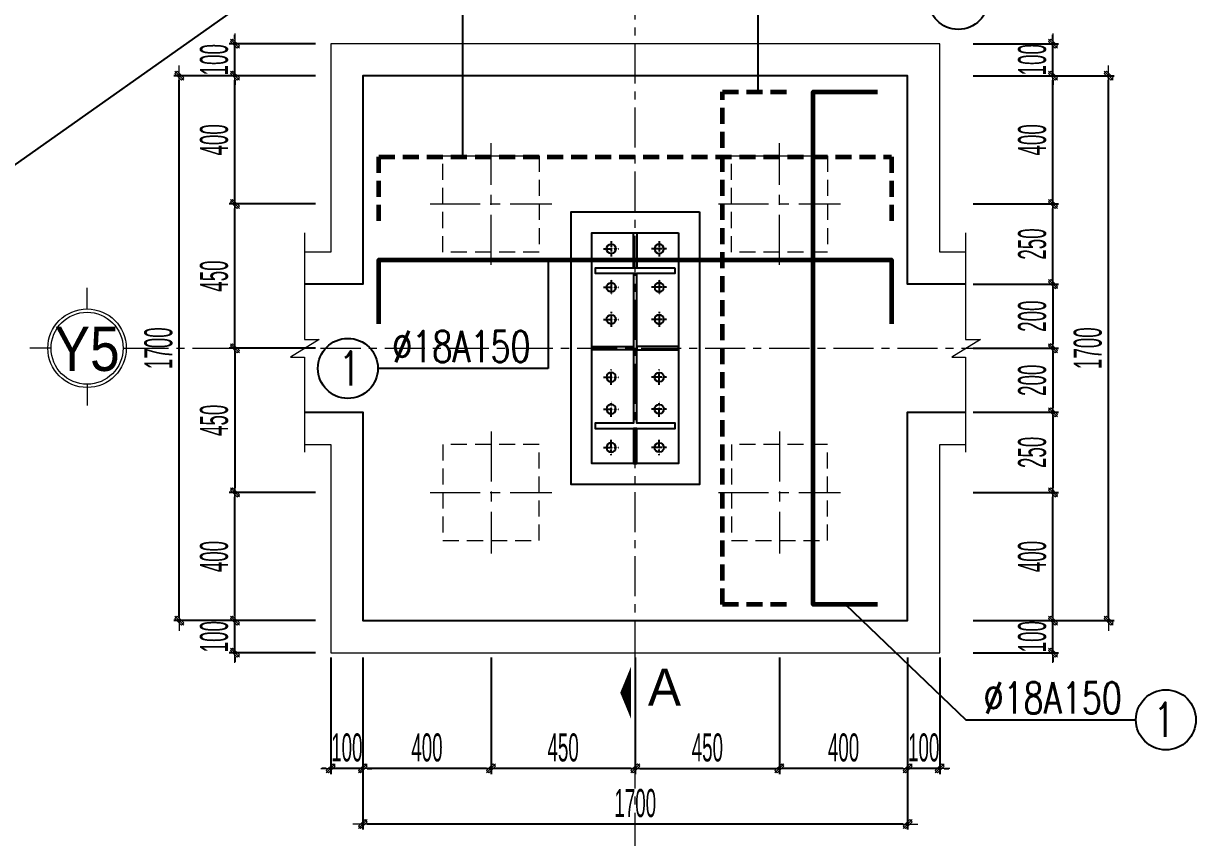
# Model space of a CAD drawing. Header units: inches. Extents: x 541671 to 837720, y 76128 to 1008472.
# Drawn here: x 611779 to 615466, y 357818 to 360357 of the extents above; entities that cross this region are included whole.
import ezdxf
from ezdxf.enums import TextEntityAlignment as Align

# ---------------------------------------------------------------- set-up
doc = ezdxf.new("R2010")
doc.units = ezdxf.units.IN
doc.header["$MEASUREMENT"] = 0
doc.header["$PDMODE"] = 32
doc.header["$PDSIZE"] = -1
for name, pattern in [('CENTER', [2, 1.25, -0.25, 0.25, -0.25]), ('CENTER2', [1.125, 0.75, -0.125, 0.125, -0.125]), ('CENTERX2', [4, 2.5, -0.5, 0.5, -0.5]), ('DASHDOT', [1, 0.5, -0.25, 0, -0.25]), ('HIDDEN', [0.375, 0.25, -0.125])]:
    doc.linetypes.add(name, pattern=pattern)
doc.layers.get('0').update_dxf_attribs({"lineweight": 18})
doc.layers.add('7', color=7, linetype='Continuous')
doc.layers.add('BOLTS', color=1, linetype='Continuous')
for name, color, linetype, lineweight in [('EG Net khuat', 4, 'HIDDEN', 20), ('ISO', 153, 'Continuous', 15), ('KICHTHUOC', 4, 'Continuous', 18), ('LC Dim', 8, 'Continuous', 18), ('LC ISO', 153, 'Continuous', 13), ('LC Khac', 4, 'Continuous', 9), ('LC Net dam3', 1, 'Continuous', 60), ('LC Net manh', 239, 'Continuous', 5), ('LC Net thay', 7, 'Continuous', 25), ('LC Net truc', 79, 'DASHDOT', 13), ('LC Text1', 3, 'Continuous', 20), ('LC Text2', 7, 'Continuous', 25), ('NET DUT', 245, 'HIDDEN', 9), ('TRUC', 253, 'CENTER', 15)]:
    doc.layers.add(name, color=color, linetype=linetype, lineweight=lineweight)
doc.layers.add('KCS_Plotter', color=11, linetype='Continuous', plot=False)
doc.styles.add('HOATBIF', font='hoatbif.shx', dxfattribs={"width": 0.5})
doc.styles.add('LC 1', font='VHAVANB_2.TTF')
doc.styles.add('LC 3', font='vnsimli.shx', dxfattribs={"width": 0.75})
doc.dimstyles.new('Copy of 1-100(1-35)', dxfattribs={"dimscale": 35, "dimtxt": 2.5, "dimasz": 0.3, "dimexe": 1, "dimexo": 1, "dimgap": 0.8, "dimtad": 1, "dimdec": 0, "dimzin": 0, "dimdsep": 46, "dimtxsty": 'HOATBIF', "dimblk1": 'DOT', "dimblk2": 'DOT', "dimsah": 1, "dimcen": -0.1, "dimdle": 1, "dimclrd": 256, "dimclre": 256, "dimclrt": 4, "dimadec": 3, "dimazin": 2, "dimtfac": 0.3333333333333333, "dimtdec": 0, "dimtix": 1, "dimtmove": 2, "dimatfit": 3, "dimldrblk": 'DOT', "dimfxl": 1, "dimtvp": 0.8333333333333334, "dimtolj": 1, "dimtzin": 0, "dimarcsym": 0})
doc.dimstyles.new('Copy of 1-35', dxfattribs={"dimscale": 35, "dimtxt": 2.5, "dimasz": 0.4, "dimexe": 0.5, "dimexo": 0, "dimgap": 0.6, "dimtad": 1, "dimdec": 0, "dimzin": 0, "dimdsep": 46, "dimtxsty": 'HOATBIF', "dimblk1": 'DOT', "dimblk2": 'DOT', "dimsah": 1, "dimcen": -1, "dimdle": 1, "dimclrd": 256, "dimclre": 256, "dimclrt": 130, "dimadec": 0, "dimazin": 0, "dimtfac": 0.3333333333333333, "dimtdec": 0, "dimtix": 1, "dimtmove": 2, "dimatfit": 3, "dimldrblk": 'DOT', "dimfxl": 0.5, "dimtvp": 0.8333333333333334, "dimtolj": 1, "dimtzin": 12, "dimarcsym": 0})

# ---------------------------------------------------------------- blocks, each defined once
blk = doc.blocks.new('COC-300-TL25')
at = {"layer": 'EG Net khuat', "ltscale": 800}
blk.add_lwpolyline([(-600, 600), (600, 600), (600, -600), (-600, -600)], close=True, dxfattribs=at)
at = {"layer": 'TRUC', "ltscale": 500}
for p, q in [((0, -760), (0, 760)), ((-760, 0), (760, 0))]:
    blk.add_line(p, q, dxfattribs=at)
blk = doc.blocks.new('DOT')
at = {"layer": 'KICHTHUOC'}
blk.add_line((-2.25, 0), (2.25, 0), dxfattribs=at)
at = {"layer": 'KICHTHUOC', "color": 4}
blk.add_line((-1, -1), (1, 1), dxfattribs=at)
blk.add_lwpolyline([(0.5, 1), (-1, -0.5), (-0.5, -1), (1, 0.5)], close=True, dxfattribs=at)
blk = doc.blocks.new('*D364')
at = {"layer": 'Defpoints', "color": 0, "ltscale": 50, "transparency": 16777216}
for p in [(614137.227541848, 358379.9039381671), (614537.227541848, 358379.9039381671), (614137.227541848, 358033.4773024187)]:
    blk.add_point(p, dxfattribs=at)
at = {"layer": 'LC Dim', "lineweight": -2, "ltscale": 50, "transparency": 16777216}
for p, q in [((614137.227541848, 358379.9039381671), (614137.227541848, 358015.9773024187)), ((614537.227541848, 358379.9039381671), (614537.227541848, 358015.9773024187)), ((614523.227541848, 358033.4773024187), (614151.227541848, 358033.4773024187))]:
    blk.add_line(p, q, dxfattribs=at)
at = {"layer": 'LC Dim', "lineweight": -2, "ltscale": 50, "transparency": 16777216, "xscale": 14, "yscale": 14, "zscale": 14, "rotation": 180}
blk.add_blockref('DOT', (614137.227541848, 358033.4773024187), dxfattribs=at)
at = {"layer": 'LC Dim', "lineweight": -2, "ltscale": 50, "transparency": 16777216, "xscale": 14, "yscale": 14, "zscale": 14}
blk.add_blockref('DOT', (614537.227541848, 358033.4773024187), dxfattribs=at)
at = {"layer": 'LC Dim', "color": 130, "ltscale": 50, "transparency": 16777216, "insert": (614337.227541848, 358098.2273024187), "char_height": 87.5, "attachment_point": 5, "style": 'HOATBIF'}
blk.add_mtext('\\A1;400', dxfattribs=at)
blk = doc.blocks.new('*D365')
at = {"layer": 'Defpoints', "color": 0, "ltscale": 50, "transparency": 16777216}
for p in [(613237.227541848, 358379.9039381671), (613687.2275418257, 358379.9039381671), (613237.227541848, 358033.4773024187)]:
    blk.add_point(p, dxfattribs=at)
at = {"layer": 'LC Dim', "lineweight": -2, "ltscale": 50, "transparency": 16777216}
for p, q in [((613237.227541848, 358379.9039381671), (613237.227541848, 358015.9773024187)), ((613687.2275418257, 358379.9039381671), (613687.2275418257, 358015.9773024187)), ((613673.2275418257, 358033.4773024187), (613251.227541848, 358033.4773024187))]:
    blk.add_line(p, q, dxfattribs=at)
at = {"layer": 'LC Dim', "lineweight": -2, "ltscale": 50, "transparency": 16777216, "xscale": 14, "yscale": 14, "zscale": 14, "rotation": 180}
blk.add_blockref('DOT', (613237.227541848, 358033.4773024187), dxfattribs=at)
at = {"layer": 'LC Dim', "lineweight": -2, "ltscale": 50, "transparency": 16777216, "xscale": 14, "yscale": 14, "zscale": 14}
blk.add_blockref('DOT', (613687.2275418257, 358033.4773024187), dxfattribs=at)
at = {"layer": 'LC Dim', "color": 130, "ltscale": 50, "transparency": 16777216, "insert": (613462.2275418369, 358098.2273024187), "char_height": 87.5, "attachment_point": 5, "style": 'HOATBIF'}
blk.add_mtext('\\A1;450', dxfattribs=at)
blk = doc.blocks.new('*D366')
at = {"layer": 'Defpoints', "color": 0, "ltscale": 50, "transparency": 16777216}
for p in [(612837.227541848, 358379.9039381671), (613237.227541848, 358379.9039381671), (612837.227541848, 358033.4773024183)]:
    blk.add_point(p, dxfattribs=at)
at = {"layer": 'LC Dim', "lineweight": -2, "ltscale": 50, "transparency": 16777216}
for p, q in [((612837.227541848, 358379.9039381671), (612837.227541848, 358015.9773024183)), ((613237.227541848, 358379.9039381671), (613237.227541848, 358015.9773024183)), ((613223.227541848, 358033.4773024183), (612851.227541848, 358033.4773024183))]:
    blk.add_line(p, q, dxfattribs=at)
at = {"layer": 'LC Dim', "lineweight": -2, "ltscale": 50, "transparency": 16777216, "xscale": 14, "yscale": 14, "zscale": 14, "rotation": 180}
blk.add_blockref('DOT', (612837.227541848, 358033.4773024183), dxfattribs=at)
at = {"layer": 'LC Dim', "lineweight": -2, "ltscale": 50, "transparency": 16777216, "xscale": 14, "yscale": 14, "zscale": 14}
blk.add_blockref('DOT', (613237.227541848, 358033.4773024183), dxfattribs=at)
at = {"layer": 'LC Dim', "color": 130, "ltscale": 50, "transparency": 16777216, "insert": (613037.227541848, 358098.2273024183), "char_height": 87.5, "attachment_point": 5, "style": 'HOATBIF'}
blk.add_mtext('\\A1;400', dxfattribs=at)
blk = doc.blocks.new('*D367')
at = {"layer": 'Defpoints', "color": 0, "ltscale": 50, "transparency": 16777216}
for p in [(612737.227541848, 358379.9039381671), (612837.227541848, 358379.9039381671), (612737.227541848, 358033.4773024178)]:
    blk.add_point(p, dxfattribs=at)
at = {"layer": 'LC Dim', "lineweight": -2, "ltscale": 50, "transparency": 16777216}
for p, q in [((612737.227541848, 358379.9039381671), (612737.227541848, 358015.9773024178)), ((612837.227541848, 358379.9039381671), (612837.227541848, 358015.9773024178)), ((612723.227541848, 358033.4773024178), (612709.227541848, 358033.4773024178)), ((612837.227541848, 358033.4773024178), (612737.227541848, 358033.4773024178)), ((612851.227541848, 358033.4773024178), (612865.227541848, 358033.4773024178))]:
    blk.add_line(p, q, dxfattribs=at)
at = {"layer": 'LC Dim', "lineweight": -2, "ltscale": 50, "transparency": 16777216, "xscale": 14, "yscale": 14, "zscale": 14}
blk.add_blockref('DOT', (612737.227541848, 358033.4773024178), dxfattribs=at)
at = {"layer": 'LC Dim', "lineweight": -2, "ltscale": 50, "transparency": 16777216, "xscale": 14, "yscale": 14, "zscale": 14, "rotation": 180}
blk.add_blockref('DOT', (612837.227541848, 358033.4773024178), dxfattribs=at)
at = {"layer": 'LC Dim', "color": 130, "ltscale": 50, "transparency": 16777216, "insert": (612787.227541848, 358098.2273024178), "char_height": 87.5, "attachment_point": 5, "style": 'HOATBIF'}
blk.add_mtext('\\A1;100', dxfattribs=at)
blk = doc.blocks.new('*D368')
at = {"layer": 'Defpoints', "color": 0, "ltscale": 50, "transparency": 16777216}
for p in [(614537.227541848, 358379.9039381671), (614637.227541848, 358379.9039381671), (614537.227541848, 358033.4773024183)]:
    blk.add_point(p, dxfattribs=at)
at = {"layer": 'LC Dim', "lineweight": -2, "ltscale": 50, "transparency": 16777216}
for p, q in [((614537.227541848, 358379.9039381671), (614537.227541848, 358015.9773024183)), ((614637.227541848, 358379.9039381671), (614637.227541848, 358015.9773024183)), ((614523.227541848, 358033.4773024183), (614509.227541848, 358033.4773024183)), ((614637.227541848, 358033.4773024183), (614537.227541848, 358033.4773024183)), ((614651.227541848, 358033.4773024183), (614665.227541848, 358033.4773024183))]:
    blk.add_line(p, q, dxfattribs=at)
at = {"layer": 'LC Dim', "lineweight": -2, "ltscale": 50, "transparency": 16777216, "xscale": 14, "yscale": 14, "zscale": 14}
blk.add_blockref('DOT', (614537.227541848, 358033.4773024183), dxfattribs=at)
at = {"layer": 'LC Dim', "lineweight": -2, "ltscale": 50, "transparency": 16777216, "xscale": 14, "yscale": 14, "zscale": 14, "rotation": 180}
blk.add_blockref('DOT', (614637.227541848, 358033.4773024183), dxfattribs=at)
at = {"layer": 'LC Dim', "color": 130, "ltscale": 50, "transparency": 16777216, "insert": (614587.227541848, 358098.2273024183), "char_height": 87.5, "attachment_point": 5, "style": 'HOATBIF'}
blk.add_mtext('\\A1;100', dxfattribs=at)
blk = doc.blocks.new('*D369')
at = {"layer": 'Defpoints', "color": 0, "ltscale": 50, "transparency": 16777216}
for p in [(612837.227541848, 358379.9039381671), (614537.227541848, 358379.9039381671), (612837.227541848, 357859.9773024178)]:
    blk.add_point(p, dxfattribs=at)
at = {"layer": 'LC Dim', "lineweight": -2, "ltscale": 50, "transparency": 16777216}
for p, q in [((612837.227541848, 358379.9039381671), (612837.227541848, 357842.4773024178)), ((614537.227541848, 358379.9039381671), (614537.227541848, 357842.4773024178)), ((614523.227541848, 357859.9773024178), (612851.227541848, 357859.9773024178))]:
    blk.add_line(p, q, dxfattribs=at)
at = {"layer": 'LC Dim', "lineweight": -2, "ltscale": 50, "transparency": 16777216, "xscale": 14, "yscale": 14, "zscale": 14, "rotation": 180}
blk.add_blockref('DOT', (612837.227541848, 357859.9773024178), dxfattribs=at)
at = {"layer": 'LC Dim', "lineweight": -2, "ltscale": 50, "transparency": 16777216, "xscale": 14, "yscale": 14, "zscale": 14}
blk.add_blockref('DOT', (614537.227541848, 357859.9773024178), dxfattribs=at)
at = {"layer": 'LC Dim', "color": 130, "ltscale": 50, "transparency": 16777216, "insert": (613687.227541848, 357924.7273024178), "char_height": 87.5, "attachment_point": 5, "style": 'HOATBIF'}
blk.add_mtext('\\A1;1700', dxfattribs=at)
blk = doc.blocks.new('*D370')
at = {"layer": 'Defpoints', "color": 0, "ltscale": 50, "transparency": 16777216}
for p in [(613687.2275418257, 358379.9039381671), (614137.2275418035, 358379.9039381671), (614137.2275418035, 358033.4773024187)]:
    blk.add_point(p, dxfattribs=at)
at = {"layer": 'LC Dim', "lineweight": -2, "ltscale": 50, "transparency": 16777216}
for p, q in [((613687.2275418257, 358379.9039381671), (613687.2275418257, 358015.9773024187)), ((614137.2275418035, 358379.9039381671), (614137.2275418035, 358015.9773024187)), ((613701.2275418257, 358033.4773024187), (614123.2275418035, 358033.4773024187))]:
    blk.add_line(p, q, dxfattribs=at)
at = {"layer": 'LC Dim', "lineweight": -2, "ltscale": 50, "transparency": 16777216, "xscale": 14, "yscale": 14, "zscale": 14, "rotation": 180}
blk.add_blockref('DOT', (613687.2275418257, 358033.4773024187), dxfattribs=at)
at = {"layer": 'LC Dim', "lineweight": -2, "ltscale": 50, "transparency": 16777216, "xscale": 14, "yscale": 14, "zscale": 14}
blk.add_blockref('DOT', (614137.2275418035, 358033.4773024187), dxfattribs=at)
at = {"layer": 'LC Dim', "color": 130, "ltscale": 50, "transparency": 16777216, "insert": (613912.2275418146, 358098.2273024187), "char_height": 87.5, "attachment_point": 5, "style": 'HOATBIF'}
blk.add_mtext('\\A1;450', dxfattribs=at)
blk = doc.blocks.new('*D371')
at = {"layer": 'Defpoints', "color": 0, "ltscale": 50, "transparency": 16777216}
for p in [(612437.947091776, 358894.3551790296), (612689.3150014407, 358894.3551790296), (612689.3150014407, 358494.3551790296)]:
    blk.add_point(p, dxfattribs=at)
at = {"layer": 'LC Dim', "lineweight": -2, "ltscale": 50, "transparency": 16777216}
for p, q in [((612689.3150014407, 358894.3551790296), (612420.447091776, 358894.3551790296)), ((612437.947091776, 358508.3551790296), (612437.947091776, 358880.3551790296)), ((612689.3150014407, 358494.3551790296), (612420.447091776, 358494.3551790296))]:
    blk.add_line(p, q, dxfattribs=at)
at = {"layer": 'LC Dim', "lineweight": -2, "ltscale": 50, "transparency": 16777216, "xscale": 14, "yscale": 14, "zscale": 14}
for p, rotation in [((612437.947091776, 358894.3551790296), 90), ((612437.947091776, 358494.3551790296), 270)]:
    blk.add_blockref('DOT', p, dxfattribs=dict(at, rotation=rotation))
at = {"layer": 'LC Dim', "color": 130, "ltscale": 50, "transparency": 16777216, "insert": (612373.197091776, 358694.3551790293), "char_height": 87.5, "attachment_point": 5, "rotation": 90, "style": 'HOATBIF'}
blk.add_mtext('\\A1;400', dxfattribs=at)
blk = doc.blocks.new('*D372')
at = {"layer": 'Defpoints', "color": 0, "ltscale": 50, "transparency": 16777216}
for p in [(612437.9470917773, 359794.3551790295), (612689.3150014407, 359794.3551790295), (612689.3150014407, 359344.3551790208)]:
    blk.add_point(p, dxfattribs=at)
at = {"layer": 'LC Dim', "lineweight": -2, "ltscale": 50, "transparency": 16777216}
for p, q in [((612689.3150014407, 359794.3551790295), (612420.4470917773, 359794.3551790295)), ((612437.9470917773, 359358.3551790208), (612437.9470917773, 359780.3551790295)), ((612689.3150014407, 359344.3551790208), (612420.4470917773, 359344.3551790208))]:
    blk.add_line(p, q, dxfattribs=at)
at = {"layer": 'LC Dim', "lineweight": -2, "ltscale": 50, "transparency": 16777216, "xscale": 14, "yscale": 14, "zscale": 14}
for p, rotation in [((612437.9470917773, 359794.3551790295), 90), ((612437.9470917773, 359344.3551790208), 270)]:
    blk.add_blockref('DOT', p, dxfattribs=dict(at, rotation=rotation))
at = {"layer": 'LC Dim', "color": 130, "ltscale": 50, "transparency": 16777216, "insert": (612373.1970917773, 359569.3551790249), "char_height": 87.5, "attachment_point": 5, "rotation": 90, "style": 'HOATBIF'}
blk.add_mtext('\\A1;450', dxfattribs=at)
blk = doc.blocks.new('*D373')
at = {"layer": 'Defpoints', "color": 0, "ltscale": 50, "transparency": 16777216}
for p in [(612437.947091775, 360194.3551790296), (612689.3150014407, 360194.3551790296), (612689.3150014407, 359794.3551790295)]:
    blk.add_point(p, dxfattribs=at)
at = {"layer": 'LC Dim', "lineweight": -2, "ltscale": 50, "transparency": 16777216}
for p, q in [((612689.3150014407, 360194.3551790296), (612420.447091775, 360194.3551790296)), ((612437.947091775, 359808.3551790295), (612437.947091775, 360180.3551790296)), ((612689.3150014407, 359794.3551790295), (612420.447091775, 359794.3551790295))]:
    blk.add_line(p, q, dxfattribs=at)
at = {"layer": 'LC Dim', "lineweight": -2, "ltscale": 50, "transparency": 16777216, "xscale": 14, "yscale": 14, "zscale": 14}
for p, rotation in [((612437.947091775, 360194.3551790296), 90), ((612437.947091775, 359794.3551790295), 270)]:
    blk.add_blockref('DOT', p, dxfattribs=dict(at, rotation=rotation))
at = {"layer": 'LC Dim', "color": 130, "ltscale": 50, "transparency": 16777216, "insert": (612373.197091775, 359994.3551790293), "char_height": 87.5, "attachment_point": 5, "rotation": 90, "style": 'HOATBIF'}
blk.add_mtext('\\A1;400', dxfattribs=at)
blk = doc.blocks.new('*D374')
at = {"layer": 'Defpoints', "color": 0, "ltscale": 50, "transparency": 16777216}
for p in [(612437.9470917741, 360294.3551790296), (612689.3150014407, 360294.3551790296), (612689.3150014407, 360194.3551790296)]:
    blk.add_point(p, dxfattribs=at)
at = {"layer": 'LC Dim', "lineweight": -2, "ltscale": 50, "transparency": 16777216}
for p, q in [((612689.3150014407, 360294.3551790296), (612420.4470917741, 360294.3551790296)), ((612437.9470917741, 360308.3551790296), (612437.9470917741, 360322.3551790296)), ((612437.9470917741, 360194.3551790296), (612437.9470917741, 360294.3551790296)), ((612689.3150014407, 360194.3551790296), (612420.4470917741, 360194.3551790296)), ((612437.9470917741, 360180.3551790296), (612437.9470917741, 360166.3551790296))]:
    blk.add_line(p, q, dxfattribs=at)
at = {"layer": 'LC Dim', "lineweight": -2, "ltscale": 50, "transparency": 16777216, "xscale": 14, "yscale": 14, "zscale": 14}
for p, rotation in [((612437.9470917741, 360294.3551790296), 270), ((612437.9470917741, 360194.3551790296), 90)]:
    blk.add_blockref('DOT', p, dxfattribs=dict(at, rotation=rotation))
at = {"layer": 'LC Dim', "color": 130, "ltscale": 50, "transparency": 16777216, "insert": (612373.1970917741, 360244.3551790293), "char_height": 87.5, "attachment_point": 5, "rotation": 90, "style": 'HOATBIF'}
blk.add_mtext('\\A1;100', dxfattribs=at)
blk = doc.blocks.new('*D375')
at = {"layer": 'Defpoints', "color": 0, "ltscale": 50, "transparency": 16777216}
for p in [(612437.9470917747, 358494.3551790296), (612689.3150014407, 358494.3551790296), (612689.3150014407, 358394.3551790296)]:
    blk.add_point(p, dxfattribs=at)
at = {"layer": 'LC Dim', "lineweight": -2, "ltscale": 50, "transparency": 16777216}
for p, q in [((612437.9470917747, 358508.3551790296), (612437.9470917747, 358522.3551790296)), ((612689.3150014407, 358494.3551790296), (612420.4470917747, 358494.3551790296)), ((612437.9470917747, 358394.3551790296), (612437.9470917747, 358494.3551790296)), ((612689.3150014407, 358394.3551790296), (612420.4470917747, 358394.3551790296)), ((612437.9470917747, 358380.3551790296), (612437.9470917747, 358366.3551790296))]:
    blk.add_line(p, q, dxfattribs=at)
at = {"layer": 'LC Dim', "lineweight": -2, "ltscale": 50, "transparency": 16777216, "xscale": 14, "yscale": 14, "zscale": 14}
for p, rotation in [((612437.9470917747, 358494.3551790296), 270), ((612437.9470917747, 358394.3551790296), 90)]:
    blk.add_blockref('DOT', p, dxfattribs=dict(at, rotation=rotation))
at = {"layer": 'LC Dim', "color": 130, "ltscale": 50, "transparency": 16777216, "insert": (612373.1970917747, 358444.3551790293), "char_height": 87.5, "attachment_point": 5, "rotation": 90, "style": 'HOATBIF'}
blk.add_mtext('\\A1;100', dxfattribs=at)
blk = doc.blocks.new('*D376')
at = {"layer": 'Defpoints', "color": 0, "ltscale": 50, "transparency": 16777216}
for p in [(612264.4470917741, 360194.3551790296), (612689.3150014407, 360194.3551790296), (612689.3150014407, 358494.3551790296)]:
    blk.add_point(p, dxfattribs=at)
at = {"layer": 'LC Dim', "lineweight": -2, "ltscale": 50, "transparency": 16777216}
for p, q in [((612689.3150014407, 360194.3551790296), (612246.9470917741, 360194.3551790296)), ((612264.4470917741, 358508.3551790296), (612264.4470917741, 360180.3551790296)), ((612689.3150014407, 358494.3551790296), (612246.9470917741, 358494.3551790296))]:
    blk.add_line(p, q, dxfattribs=at)
at = {"layer": 'LC Dim', "lineweight": -2, "ltscale": 50, "transparency": 16777216, "xscale": 14, "yscale": 14, "zscale": 14}
for p, rotation in [((612264.4470917741, 360194.3551790296), 90), ((612264.4470917741, 358494.3551790296), 270)]:
    blk.add_blockref('DOT', p, dxfattribs=dict(at, rotation=rotation))
at = {"layer": 'LC Dim', "color": 130, "ltscale": 50, "transparency": 16777216, "insert": (612199.6970917741, 359344.3551790293), "char_height": 87.5, "attachment_point": 5, "rotation": 90, "style": 'HOATBIF'}
blk.add_mtext('\\A1;1700', dxfattribs=at)
blk = doc.blocks.new('*D377')
at = {"layer": 'Defpoints', "color": 0, "ltscale": 50, "transparency": 16777216}
for p in [(614741.5570966995, 358894.3551790296), (614990.7211150411, 358894.3551790296), (614741.5570966995, 358494.3551790296)]:
    blk.add_point(p, dxfattribs=at)
at = {"layer": 'LC Dim', "lineweight": -2, "ltscale": 50, "transparency": 16777216}
for p, q in [((614741.5570966995, 358894.3551790296), (615008.2211150411, 358894.3551790296)), ((614990.7211150411, 358508.3551790296), (614990.7211150411, 358880.3551790296)), ((614741.5570966995, 358494.3551790296), (615008.2211150411, 358494.3551790296))]:
    blk.add_line(p, q, dxfattribs=at)
at = {"layer": 'LC Dim', "lineweight": -2, "ltscale": 50, "transparency": 16777216, "xscale": 14, "yscale": 14, "zscale": 14}
for p, rotation in [((614990.7211150411, 358894.3551790296), 90), ((614990.7211150411, 358494.3551790296), 270)]:
    blk.add_blockref('DOT', p, dxfattribs=dict(at, rotation=rotation))
at = {"layer": 'LC Dim', "color": 130, "ltscale": 50, "transparency": 16777216, "insert": (614925.9711150411, 358694.3551790293), "char_height": 87.5, "attachment_point": 5, "rotation": 90, "style": 'HOATBIF'}
blk.add_mtext('\\A1;400', dxfattribs=at)
blk = doc.blocks.new('*D378')
at = {"layer": 'Defpoints', "color": 0, "ltscale": 50, "transparency": 16777216}
for p in [(614741.5570966995, 359794.3551790295), (614990.7211150415, 359794.3551790295), (614741.5570966995, 359544.3551790203)]:
    blk.add_point(p, dxfattribs=at)
at = {"layer": 'LC Dim', "lineweight": -2, "ltscale": 50, "transparency": 16777216}
for p, q in [((614741.5570966995, 359794.3551790295), (615008.2211150415, 359794.3551790295)), ((614990.7211150415, 359558.3551790203), (614990.7211150415, 359780.3551790295)), ((614741.5570966995, 359544.3551790203), (615008.2211150415, 359544.3551790203))]:
    blk.add_line(p, q, dxfattribs=at)
at = {"layer": 'LC Dim', "lineweight": -2, "ltscale": 50, "transparency": 16777216, "xscale": 14, "yscale": 14, "zscale": 14}
for p, rotation in [((614990.7211150415, 359794.3551790295), 90), ((614990.7211150415, 359544.3551790203), 270)]:
    blk.add_blockref('DOT', p, dxfattribs=dict(at, rotation=rotation))
at = {"layer": 'LC Dim', "color": 130, "ltscale": 50, "transparency": 16777216, "insert": (614925.9711150415, 359669.3551790247), "char_height": 87.5, "attachment_point": 5, "rotation": 90, "style": 'HOATBIF'}
blk.add_mtext('\\A1;250', dxfattribs=at)
blk = doc.blocks.new('*D379')
at = {"layer": 'Defpoints', "color": 0, "ltscale": 50, "transparency": 16777216}
for p in [(614741.5570966995, 360194.3551790296), (614990.7211150415, 360194.3551790296), (614741.5570966995, 359794.3551790295)]:
    blk.add_point(p, dxfattribs=at)
at = {"layer": 'LC Dim', "lineweight": -2, "ltscale": 50, "transparency": 16777216}
for p, q in [((614741.5570966995, 360194.3551790296), (615008.2211150415, 360194.3551790296)), ((614990.7211150415, 359808.3551790295), (614990.7211150415, 360180.3551790296)), ((614741.5570966995, 359794.3551790295), (615008.2211150415, 359794.3551790295))]:
    blk.add_line(p, q, dxfattribs=at)
at = {"layer": 'LC Dim', "lineweight": -2, "ltscale": 50, "transparency": 16777216, "xscale": 14, "yscale": 14, "zscale": 14}
for p, rotation in [((614990.7211150415, 360194.3551790296), 90), ((614990.7211150415, 359794.3551790295), 270)]:
    blk.add_blockref('DOT', p, dxfattribs=dict(at, rotation=rotation))
at = {"layer": 'LC Dim', "color": 130, "ltscale": 50, "transparency": 16777216, "insert": (614925.9711150415, 359994.3551790293), "char_height": 87.5, "attachment_point": 5, "rotation": 90, "style": 'HOATBIF'}
blk.add_mtext('\\A1;400', dxfattribs=at)
blk = doc.blocks.new('*D380')
at = {"layer": 'Defpoints', "color": 0, "ltscale": 50, "transparency": 16777216}
for p in [(614741.5570966995, 360294.3551790296), (614990.7211150425, 360294.3551790296), (614741.5570966995, 360194.3551790296)]:
    blk.add_point(p, dxfattribs=at)
at = {"layer": 'LC Dim', "lineweight": -2, "ltscale": 50, "transparency": 16777216}
for p, q in [((614741.5570966995, 360294.3551790296), (615008.2211150425, 360294.3551790296)), ((614990.7211150425, 360308.3551790296), (614990.7211150425, 360322.3551790296)), ((614990.7211150425, 360194.3551790296), (614990.7211150425, 360294.3551790296)), ((614741.5570966995, 360194.3551790296), (615008.2211150425, 360194.3551790296)), ((614990.7211150425, 360180.3551790296), (614990.7211150425, 360166.3551790296))]:
    blk.add_line(p, q, dxfattribs=at)
at = {"layer": 'LC Dim', "lineweight": -2, "ltscale": 50, "transparency": 16777216, "xscale": 14, "yscale": 14, "zscale": 14}
for p, rotation in [((614990.7211150425, 360294.3551790296), 270), ((614990.7211150425, 360194.3551790296), 90)]:
    blk.add_blockref('DOT', p, dxfattribs=dict(at, rotation=rotation))
at = {"layer": 'LC Dim', "color": 130, "ltscale": 50, "transparency": 16777216, "insert": (614925.9711150425, 360244.3551790293), "char_height": 87.5, "attachment_point": 5, "rotation": 90, "style": 'HOATBIF'}
blk.add_mtext('\\A1;100', dxfattribs=at)
blk = doc.blocks.new('*D381')
at = {"layer": 'Defpoints', "color": 0, "ltscale": 50, "transparency": 16777216}
for p in [(614741.5570966995, 358494.3551790296), (614990.7211150419, 358494.3551790296), (614741.5570966995, 358394.3551790296)]:
    blk.add_point(p, dxfattribs=at)
at = {"layer": 'LC Dim', "lineweight": -2, "ltscale": 50, "transparency": 16777216}
for p, q in [((614990.7211150419, 358508.3551790296), (614990.7211150419, 358522.3551790296)), ((614741.5570966995, 358494.3551790296), (615008.2211150419, 358494.3551790296)), ((614990.7211150419, 358394.3551790296), (614990.7211150419, 358494.3551790296)), ((614741.5570966995, 358394.3551790296), (615008.2211150419, 358394.3551790296)), ((614990.7211150419, 358380.3551790296), (614990.7211150419, 358366.3551790296))]:
    blk.add_line(p, q, dxfattribs=at)
at = {"layer": 'LC Dim', "lineweight": -2, "ltscale": 50, "transparency": 16777216, "xscale": 14, "yscale": 14, "zscale": 14}
for p, rotation in [((614990.7211150419, 358494.3551790296), 270), ((614990.7211150419, 358394.3551790296), 90)]:
    blk.add_blockref('DOT', p, dxfattribs=dict(at, rotation=rotation))
at = {"layer": 'LC Dim', "color": 130, "ltscale": 50, "transparency": 16777216, "insert": (614925.9711150419, 358444.3551790293), "char_height": 87.5, "attachment_point": 5, "rotation": 90, "style": 'HOATBIF'}
blk.add_mtext('\\A1;100', dxfattribs=at)
blk = doc.blocks.new('*D382')
at = {"layer": 'Defpoints', "color": 0, "ltscale": 50, "transparency": 16777216}
for p in [(614741.5570966995, 360194.3551790296), (615164.2211150425, 360194.3551790296), (614741.5570966995, 358494.3551790296)]:
    blk.add_point(p, dxfattribs=at)
at = {"layer": 'LC Dim', "lineweight": -2, "ltscale": 50, "transparency": 16777216}
for p, q in [((614741.5570966995, 360194.3551790296), (615181.7211150425, 360194.3551790296)), ((615164.2211150425, 358508.3551790296), (615164.2211150425, 360180.3551790296)), ((614741.5570966995, 358494.3551790296), (615181.7211150425, 358494.3551790296))]:
    blk.add_line(p, q, dxfattribs=at)
at = {"layer": 'LC Dim', "lineweight": -2, "ltscale": 50, "transparency": 16777216, "xscale": 14, "yscale": 14, "zscale": 14}
for p, rotation in [((615164.2211150425, 360194.3551790296), 90), ((615164.2211150425, 358494.3551790296), 270)]:
    blk.add_blockref('DOT', p, dxfattribs=dict(at, rotation=rotation))
at = {"layer": 'LC Dim', "color": 130, "ltscale": 50, "transparency": 16777216, "insert": (615099.4711150425, 359344.3551790293), "char_height": 87.5, "attachment_point": 5, "rotation": 90, "style": 'HOATBIF'}
blk.add_mtext('\\A1;1700', dxfattribs=at)
blk = doc.blocks.new('*D383')
at = {"layer": 'Defpoints', "color": 0, "ltscale": 50, "transparency": 16777216}
for p in [(614741.5570966995, 359544.3551790203), (614741.5570966995, 359344.3551790208), (614990.7211150425, 359344.3551790208)]:
    blk.add_point(p, dxfattribs=at)
at = {"layer": 'LC Dim', "lineweight": -2, "ltscale": 50, "transparency": 16777216}
for p, q in [((614741.5570966995, 359544.3551790203), (615008.2211150425, 359544.3551790203)), ((614990.7211150425, 359530.3551790203), (614990.7211150425, 359358.3551790208)), ((614741.5570966995, 359344.3551790208), (615008.2211150425, 359344.3551790208))]:
    blk.add_line(p, q, dxfattribs=at)
at = {"layer": 'LC Dim', "lineweight": -2, "ltscale": 50, "transparency": 16777216, "xscale": 14, "yscale": 14, "zscale": 14}
for p, rotation in [((614990.7211150425, 359544.3551790203), 90), ((614990.7211150425, 359344.3551790208), 270)]:
    blk.add_blockref('DOT', p, dxfattribs=dict(at, rotation=rotation))
at = {"layer": 'LC Dim', "color": 130, "ltscale": 50, "transparency": 16777216, "insert": (614925.9711150425, 359444.3551790203), "char_height": 87.5, "attachment_point": 5, "rotation": 90, "style": 'HOATBIF'}
blk.add_mtext('\\A1;200', dxfattribs=at)
blk = doc.blocks.new('*D384')
at = {"layer": 'Defpoints', "color": 0, "ltscale": 50, "transparency": 16777216}
for p in [(614741.5570966995, 359344.3551790208), (614741.5570966995, 359144.3551790207), (614990.7211150429, 359144.3551790207)]:
    blk.add_point(p, dxfattribs=at)
at = {"layer": 'LC Dim', "lineweight": -2, "ltscale": 50, "transparency": 16777216}
for p, q in [((614741.5570966995, 359344.3551790208), (615008.2211150429, 359344.3551790208)), ((614990.7211150429, 359330.3551790208), (614990.7211150429, 359158.3551790207)), ((614741.5570966995, 359144.3551790207), (615008.2211150429, 359144.3551790207))]:
    blk.add_line(p, q, dxfattribs=at)
at = {"layer": 'LC Dim', "lineweight": -2, "ltscale": 50, "transparency": 16777216, "xscale": 14, "yscale": 14, "zscale": 14}
for p, rotation in [((614990.7211150429, 359344.3551790208), 90), ((614990.7211150429, 359144.3551790207), 270)]:
    blk.add_blockref('DOT', p, dxfattribs=dict(at, rotation=rotation))
at = {"layer": 'LC Dim', "color": 130, "ltscale": 50, "transparency": 16777216, "insert": (614925.9711150429, 359244.3551790205), "char_height": 87.5, "attachment_point": 5, "rotation": 90, "style": 'HOATBIF'}
blk.add_mtext('\\A1;200', dxfattribs=at)
blk = doc.blocks.new('*D385')
at = {"layer": 'Defpoints', "color": 0, "ltscale": 50, "transparency": 16777216}
for p in [(614741.5570966995, 359144.3551790207), (614741.5570966995, 358894.3551790296), (614990.7211150434, 358894.3551790296)]:
    blk.add_point(p, dxfattribs=at)
at = {"layer": 'LC Dim', "lineweight": -2, "ltscale": 50, "transparency": 16777216}
for p, q in [((614741.5570966995, 359144.3551790207), (615008.2211150434, 359144.3551790207)), ((614990.7211150434, 359130.3551790207), (614990.7211150434, 358908.3551790296)), ((614741.5570966995, 358894.3551790296), (615008.2211150434, 358894.3551790296))]:
    blk.add_line(p, q, dxfattribs=at)
at = {"layer": 'LC Dim', "lineweight": -2, "ltscale": 50, "transparency": 16777216, "xscale": 14, "yscale": 14, "zscale": 14}
for p, rotation in [((614990.7211150434, 359144.3551790207), 90), ((614990.7211150434, 358894.3551790296), 270)]:
    blk.add_blockref('DOT', p, dxfattribs=dict(at, rotation=rotation))
at = {"layer": 'LC Dim', "color": 130, "ltscale": 50, "transparency": 16777216, "insert": (614925.9711150434, 359019.3551790249), "char_height": 87.5, "attachment_point": 5, "rotation": 90, "style": 'HOATBIF'}
blk.add_mtext('\\A1;250', dxfattribs=at)
blk = doc.blocks.new('*D386')
at = {"layer": 'Defpoints', "color": 0, "ltscale": 50, "transparency": 16777216}
for p in [(612689.3150014407, 359344.3551790208), (612437.9470917778, 358894.3551790296), (612689.3150014407, 358894.3551790296)]:
    blk.add_point(p, dxfattribs=at)
at = {"layer": 'LC Dim', "lineweight": -2, "ltscale": 50, "transparency": 16777216}
for p, q in [((612689.3150014407, 359344.3551790208), (612420.4470917778, 359344.3551790208)), ((612437.9470917778, 359330.3551790208), (612437.9470917778, 358908.3551790296)), ((612689.3150014407, 358894.3551790296), (612420.4470917778, 358894.3551790296))]:
    blk.add_line(p, q, dxfattribs=at)
at = {"layer": 'LC Dim', "lineweight": -2, "ltscale": 50, "transparency": 16777216, "xscale": 14, "yscale": 14, "zscale": 14}
for p, rotation in [((612437.9470917778, 359344.3551790208), 90), ((612437.9470917778, 358894.3551790296), 270)]:
    blk.add_blockref('DOT', p, dxfattribs=dict(at, rotation=rotation))
at = {"layer": 'LC Dim', "color": 130, "ltscale": 50, "transparency": 16777216, "insert": (612373.1970917778, 359119.355179025), "char_height": 87.5, "attachment_point": 5, "rotation": 90, "style": 'HOATBIF'}
blk.add_mtext('\\A1;450', dxfattribs=at)
blk = doc.blocks.new('TTRUC')
at = {"layer": 'ISO'}
for p, q in [((0, 6.94551799677526), (0, 10.70723588355474)), ((-6.370037248838798, 0), (-10.13175513561828, 0)), ((6.370037248838798, 0), (10.13175513561828, 0)), ((0, -6.370037248838798), (0, -10.13175513561828))]:
    blk.add_line(p, q, dxfattribs=at)
blk.add_circle((0, 0), 6.370037248838798, dxfattribs=at)
at = {"layer": 'KICHTHUOC'}
blk.add_circle((0, 0), 6.94551799677526, dxfattribs=at)
blk = doc.blocks.new('*U465')
at = {"color": 8, "linetype": 'CENTER2'}
for p, q in [((-26.18181818181819, 0), (26.18181818181819, 0)), ((0, -26.18181818181819), (0, 26.18181818181819))]:
    blk.add_line(p, q, dxfattribs=at)
at = {"color": 0}
blk.add_circle((0, 0), 16, dxfattribs=at)
blk = doc.blocks.new('C2')
at = {"layer": '7', "color": 30, "ltscale": 10}
blk.add_lwpolyline([(134.9999999995343, 360.0000000000002), (134.9999999995343, -359.9999999999998), (-135.0000000004657, -359.9999999999998), (-135.0000000004657, 360.0000000000002)], close=True, dxfattribs=at)
at = {"layer": '7', "color": 3, "ltscale": 10}
for points in [[(-5.000000000407455, 250.0000000000001), (-5.000000000407455, 360.0000000000002), (4.999999999476129, 360.0000000000002), (4.999999999476129, 250.0000000000001)], [(-5.000000000465664, -4.999999999999853), (-135.0000000004075, -4.999999999999853), (-135.0000000004075, 4.999999999534484), (-5.000000000465664, 4.999999999534484)], [(4.999999999534336, -4.999999999999853), (134.9999999994761, -4.999999999999853), (134.9999999994761, 4.999999999534484), (4.999999999534336, 4.999999999534484)], [(-5.000000000407455, -249.9999999999999), (-5.000000000407455, -359.9999999999998), (4.999999999476129, -359.9999999999998), (4.999999999476129, -249.9999999999999)]]:
    blk.add_lwpolyline(points, close=True, dxfattribs=at)
at = {"layer": '7', "color": 7, "ltscale": 10}
blk.add_lwpolyline([(124.9999999995343, 250.0000000000001), (-125.0000000004656, 250.0000000000001), (-125.0000000004656, 234.0000000000001), (-5.000000000465664, 234.0000000000001), (-5.000000000465664, -233.9999999999999), (-125.0000000004656, -233.9999999999999), (-125.0000000004656, -249.9999999999999), (124.9999999995343, -249.9999999999999), (124.9999999995343, -233.9999999999999), (4.999999999534336, -233.9999999999999), (4.999999999534336, 234.0000000000001), (124.9999999995343, 234.0000000000001)], close=True, dxfattribs=at)
at = {"layer": 'BOLTS', "ltscale": 10, "yscale": 0.9090909090909087, "zscale": 0.9090909090909087}
for p, xscale, rotation in [((-75.00000000046568, 310.0000000000002), 0.9090909090909087, 270), ((74.99999999953432, 310.0000000000002), -0.9090909090909087, 90), ((-75.00000000046568, 190.0000000000001), 0.9090909090909087, 270), ((74.99999999953432, 190.0000000000001), -0.9090909090909087, 90), ((-75.00000000046568, 90.00000000000014), 0.9090909090909087, 270), ((74.99999999953432, 90.00000000000014), -0.9090909090909087, 90), ((-75.00000000046568, -89.99999999999986), -0.9090909090909087, 270), ((74.99999999953432, -89.99999999999986), 0.9090909090909087, 90), ((-75.00000000046568, -189.9999999999999), -0.9090909090909087, 270), ((74.99999999953432, -189.9999999999999), 0.9090909090909087, 90), ((-75.00000000046568, -309.9999999999998), -0.9090909090909087, 270), ((74.99999999953432, -309.9999999999998), 0.9090909090909087, 90)]:
    blk.add_blockref('*U465', p, dxfattribs=dict(at, xscale=xscale, rotation=rotation))

msp = doc.modelspace()

# ---------------------------------------------------------------- linework, layer by layer
at = {"layer": '7', "color": 7, "ltscale": 10}
msp.add_lwpolyline([(613887.2275418259, 359769.3551790207), (613887.2275418259, 358919.3551790218), (613487.2275418259, 358919.3551790218), (613487.2275418259, 359769.3551790207)], close=True, dxfattribs=at)
at = {"layer": 'KCS_Plotter', "ltscale": 50}
msp.add_line((604872.032868236, 355051.395539174), (619572.03286827, 365446.395808796), dxfattribs=at)
at = {"layer": 'LC Khac', "color": 1, "ltscale": 2}
msp.add_line((613687.2275418257, 358354.4965677546), (613687.2275418255, 358184.5838307997), dxfattribs=at)
msp.add_lwpolyline([(613640.324099903, 358269.5401992791, 0, 165.0000000002673, 0), (613674.4228389325, 358269.5401992791, 96.25000000015594, 96.25000000015594, 0)], format="xyseb", dxfattribs=at)
at = {"layer": 'LC Net dam3', "linetype": 'HIDDEN', "ltscale": 200}
for points in [[(614159.2595006493, 358544.3551790295), (613959.2595006493, 358544.3551790295), (613959.2595006493, 360144.3551790294), (614159.2595006493, 360144.3551790294)], [(612887.2275418481, 359741.5812232934), (612887.2275418481, 359941.5812232934), (614487.2275418481, 359941.5812232934), (614487.2275418481, 359741.5812232934)]]:
    msp.add_lwpolyline(points, dxfattribs=at)
at = {"layer": 'LC Net dam3'}
for points in [[(614442.776304215, 358544.3551790295), (614242.776304215, 358544.3551790295), (614242.776304215, 360144.3551790294), (614442.776304215, 360144.3551790294)], [(612887.2275418481, 359420.5464154537), (612887.2275418481, 359620.5464154537), (614487.2275418481, 359620.5464154537), (614487.2275418481, 359420.5464154537)]]:
    msp.add_lwpolyline(points, dxfattribs=at)
at = {"layer": 'LC Net manh', "ltscale": 2}
for points in [[(614718.1966184558, 359644.3551790194), (614637.227541848, 359644.3551790205), (614637.227541848, 360294.3551790294), (612737.227541848, 360294.3551790294), (612737.227541848, 359644.3551790205), (612656.2584651957, 359644.3551790194)], [(612654.9367072402, 359703.9090099471), (612654.9367072403, 359371.8284183652), (612701.019187155, 359371.8284183652), (612611.4977432338, 359316.8819396761), (612654.9367072403, 359316.8819396761), (612654.9367072402, 359020.5064913203)], [(614718.1966184544, 359703.9090099471), (614718.1966184545, 359371.8284183652), (614764.2790983692, 359371.8284183652), (614674.757654448, 359316.8819396761), (614718.1966184545, 359316.8819396761), (614718.1966184544, 359020.5064913203)], [(612656.2584652038, 359044.3551790194), (612737.227541848, 359044.3551790205), (612737.227541848, 358394.3551790295), (614637.227541848, 358394.3551790295), (614637.227541848, 359044.3551790205), (614718.1966184477, 359044.3551790194)]]:
    msp.add_lwpolyline(points, dxfattribs=at)
at = {"layer": 'LC Net thay', "ltscale": 50}
for points in [[(614718.1966184544, 359544.3551790194), (614537.227541848, 359544.3551790218), (614537.227541848, 360194.3551790294), (612837.227541848, 360194.3551790294), (612837.227541848, 359544.3551790218), (612656.258465197, 359544.3551790194)], [(612656.2584652024, 359144.3551790194), (612837.227541848, 359144.3551790218), (612837.227541848, 358494.3551790295), (614537.227541848, 358494.3551790295), (614537.227541848, 359144.3551790218), (614718.1966184491, 359144.3551790194)]]:
    msp.add_lwpolyline(points, dxfattribs=at)
at = {"layer": 'LC Net truc', "linetype": 'CENTERX2', "ltscale": 50}
for p, q in [((613687.2275418257, 357770.3308530487), (613687.2275418257, 360934.0812155651)), ((612105.5322135333, 359344.3551790207), (614945.4100504396, 359344.3551790207))]:
    msp.add_line(p, q, dxfattribs=at)
at = {"layer": 'LC Text2', "ltscale": 100}
for centre in [(614695.1955830469, 360432.4832453337), (612790.6241904111, 359281.4856141743), (615343.0731899594, 358185.0468827451)]:
    msp.add_circle(centre, 93.63614253619865, dxfattribs=at)

# ---------------------------------------------------------------- block references
at = {"layer": '7', "color": 7}
msp.add_blockref('C2', (613687.2275418262, 359344.3551790207), dxfattribs=at)
at = {"layer": 'LC ISO', "xscale": 17.63727343034513, "yscale": 17.63727343034513, "zscale": 17.63727343034513}
msp.add_blockref('TTRUC', (611976.7397953356, 359344.3551790207), dxfattribs=at)
at = {"layer": 'NET DUT', "ltscale": 800, "xscale": 0.25, "yscale": 0.25, "zscale": 0.25}
for p in [(613237.227541848, 359794.3551790294), (614137.227541848, 359794.3551790294)]:
    msp.add_blockref('COC-300-TL25', p, dxfattribs=at)
at = {"layer": 'NET DUT', "ltscale": 800, "xscale": -0.25, "yscale": 0.25, "zscale": 0.25, "rotation": 180}
for p in [(613237.227541848, 358894.3551790295), (614137.227541848, 358894.3551790295)]:
    msp.add_blockref('COC-300-TL25', p, dxfattribs=at)

# ---------------------------------------------------------------- texts
at = {"ltscale": 2, "style": 'LC 1'}
msp.add_attdef('A', text='B', height=115.5, dxfattribs=at).set_placement((613778.4036535088, 358287.2716662204), align=Align.MIDDLE_CENTER)
at = {"layer": 'LC Text1', "ltscale": 0.2, "style": 'LC 1', "width": 0.9}
msp.add_text('y5', height=138.0997510566807, dxfattribs=at).set_placement((611976.7397953356, 359232.0050903014), align=Align.BOTTOM_CENTER)
at = {"layer": 'LC Text2', "linetype": 'ByBlock', "style": 'LC 3', "width": 0.75}
for p in [(612929.0379149936, 359301.1875257595), (614774.1038997481, 358204.7487943303)]:
    msp.add_text('%%C18A150', height=97.22222449684173, dxfattribs=at).set_placement(p)
at = {"layer": 'LC Text2', "ltscale": 100, "style": 'LC 3', "width": 0.75}
for p in [(612795.9082068191, 359281.4856141743), (615337.7891735514, 358185.0468827451)]:
    msp.add_text('1', height=106.9444469465259, dxfattribs=at).set_placement(p, align=Align.MIDDLE_CENTER)

# ---------------------------------------------------------------- dimensions: what is measured, and where the dimension line sits
at = {"layer": 'LC Dim', "ltscale": 50}
for base, p1, p2, angle, picture, middle in [((612437.9470917741, 360294.3551790296), (612689.3150014405, 360194.3551790295), (612689.3150014405, 360294.3551790295), 90, '*D374', (612373.1970917741, 360244.3551790293)), ((614990.7211150425, 360294.3551790296), (614741.5570966993, 360194.3551790295), (614741.5570966993, 360294.3551790295), 90, '*D380', (614925.9711150425, 360244.3551790293)), ((612264.4470917741, 360194.3551790296), (612689.3150014405, 358494.3551790295), (612689.3150014405, 360194.3551790295), 90, '*D376', (612199.6970917741, 359344.3551790293)), ((612437.947091775, 360194.3551790296), (612689.3150014405, 359794.3551790294), (612689.3150014405, 360194.3551790295), 90, '*D373', (612373.197091775, 359994.3551790293)), ((614990.7211150415, 360194.3551790296), (614741.5570966993, 359794.3551790294), (614741.5570966993, 360194.3551790295), 90, '*D379', (614925.9711150415, 359994.3551790293)), ((615164.2211150425, 360194.3551790296), (614741.5570966993, 358494.3551790295), (614741.5570966993, 360194.3551790295), 90, '*D382', (615099.4711150425, 359344.3551790293)), ((612437.9470917773, 359794.3551790295), (612689.3150014405, 359344.3551790207), (612689.3150014405, 359794.3551790294), 90, '*D372', (612373.1970917773, 359569.3551790249)), ((614990.7211150415, 359794.3551790295), (614741.5570966993, 359544.3551790201), (614741.5570966993, 359794.3551790294), 90, '*D378', (614925.9711150415, 359669.3551790247)), ((614990.7211150425, 359344.3551790208), (614741.5570966993, 359544.3551790201), (614741.5570966993, 359344.3551790207), 90, '*D383', (614925.9711150425, 359444.3551790203)), ((612437.9470917778, 358894.3551790296), (612689.3150014405, 359344.3551790207), (612689.3150014405, 358894.3551790295), 90, '*D386', (612373.1970917778, 359119.355179025)), ((614990.7211150429, 359144.3551790207), (614741.5570966993, 359344.3551790207), (614741.5570966993, 359144.3551790206), 90, '*D384', (614925.9711150429, 359244.3551790205)), ((614990.7211150434, 358894.3551790296), (614741.5570966993, 359144.3551790206), (614741.5570966993, 358894.3551790295), 90, '*D385', (614925.9711150434, 359019.3551790249)), ((612437.947091776, 358894.3551790296), (612689.3150014405, 358494.3551790295), (612689.3150014405, 358894.3551790295), 90, '*D371', (612373.197091776, 358694.3551790293)), ((614990.7211150411, 358894.3551790296), (614741.5570966993, 358494.3551790295), (614741.5570966993, 358894.3551790295), 90, '*D377', (614925.9711150411, 358694.3551790293)), ((612437.9470917747, 358494.3551790296), (612689.3150014405, 358394.3551790295), (612689.3150014405, 358494.3551790295), 90, '*D375', (612373.1970917747, 358444.3551790293)), ((614990.7211150419, 358494.3551790296), (614741.5570966993, 358394.3551790295), (614741.5570966993, 358494.3551790295), 90, '*D381', (614925.9711150419, 358444.3551790293)), ((612737.227541848, 358033.4773024178), (612837.227541848, 358379.9039381671), (612737.227541848, 358379.9039381671), 180, '*D367', (612787.227541848, 358098.2273024178)), ((612837.227541848, 358033.4773024183), (613237.227541848, 358379.9039381671), (612837.227541848, 358379.9039381671), 180, '*D366', (613037.227541848, 358098.2273024183)), ((612837.227541848, 357859.9773024178), (614537.227541848, 358379.9039381671), (612837.227541848, 358379.9039381671), 180, '*D369', (613687.227541848, 357924.7273024178)), ((613237.227541848, 358033.4773024187), (613687.2275418257, 358379.9039381671), (613237.227541848, 358379.9039381671), 180, '*D365', (613462.2275418369, 358098.2273024187)), ((614137.227541848, 358033.4773024187), (614537.227541848, 358379.9039381671), (614137.227541848, 358379.9039381671), 180, '*D364', (614337.227541848, 358098.2273024187)), ((614537.227541848, 358033.4773024183), (614637.227541848, 358379.9039381671), (614537.227541848, 358379.9039381671), 180, '*D368', (614587.227541848, 358098.2273024183))]:
    dim = msp.add_linear_dim(base=base, p1=p1, p2=p2, angle=angle, dimstyle='Copy of 1-35', dxfattribs=at)
    dim.commit()
    dim.dimension.update_dxf_attribs({"geometry": picture, "text_midpoint": middle})
dim = msp.add_linear_dim(base=(614137.2275418035, 358033.4773024187), p1=(613687.2275418257, 358379.9039381671), p2=(614137.2275418035, 358379.9039381671), dimstyle='Copy of 1-35', dxfattribs=at)
dim.commit()
dim.dimension.update_dxf_attribs({"geometry": '*D370', "text_midpoint": (613912.2275418146, 358098.2273024187)})

# ---------------------------------------------------------------- leaders
at = {"layer": 'LC Dim', "ltscale": 2}
for points in [[(613148.7988954367, 359941.5812232934), (613148.7988954367, 360463.7550931238), (612617.7958833318, 360463.7550931238)], [(614070.5564284059, 360144.3551790294), (614070.5564284059, 360432.4832453337), (614601.5594405108, 360432.4832453337)], [(613415.263345052, 359620.5464154537), (613415.263345052, 359281.4856141743), (612884.2603329471, 359281.4856141743)], [(614342.776304215, 358544.3551790295), (614718.4340353184, 358185.0468827451), (615249.4370474233, 358185.0468827451)]]:
    msp.add_leader(points, dimstyle='Copy of 1-100(1-35)', dxfattribs=at)

doc.saveas('drawing.dxf')
